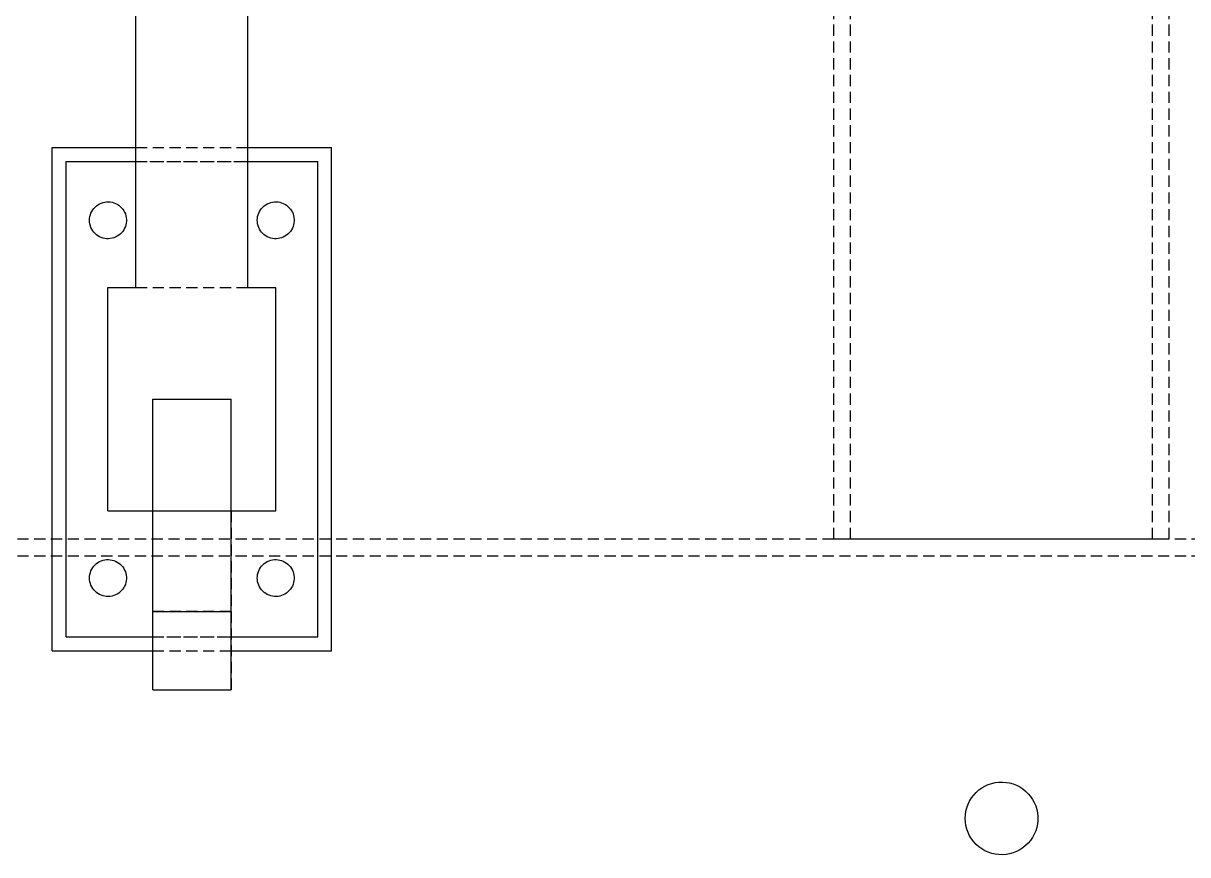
# Model space of a CAD drawing. Header units: metres. Extents: x -200 to 4040, y -1684 to 360.
# Drawn here: x 1445 to 1653.3, y -226.5 to -77.8 of the extents above; entities that cross this region are included whole.
import ezdxf

# ---------------------------------------------------------------- set-up
doc = ezdxf.new("R2010")
doc.units = ezdxf.units.M
doc.linetypes.add('DASHED2', pattern=[3, 2, -1])
doc.layers.add('GIZLI', color=8, linetype='DASHED2')
doc.layers.add('GORUNEN', color=7, linetype='Continuous')

msp = doc.modelspace()

# ---------------------------------------------------------------- linework, layer by layer
at = {"layer": 'GIZLI'}
for points in [[(1590, -170), (1590, 170)], [(1590, -170), (1590, 170)], [(1593, -170), (1593, 170)], [(1593, -170), (1593, 170)], [(1647, -170), (1647, 170)], [(1647, -170), (1647, 170)], [(1650, -170), (1650, 170)], [(1650, -170), (1650, 170)], [(1465.2, -125), (1465.2, 10)], [(1485.2, -125), (1485.2, 10)], [(1450.2, -190), (1450.2, -100)], [(1450.2, -100), (1500.2, -100)], [(1465.2, -100), (1485.2, -100)], [(1500.2, -190), (1500.2, -100)], [(1452.7, -187.5), (1452.7, -102.5)], [(1452.7, -102.5), (1497.7, -102.5)], [(1465.2, -102.5), (1485.2, -102.5)], [(1497.7, -187.5), (1497.7, -102.5)], [(1456.9, -113), (1456.916, -112.672), (1456.965, -112.346), (1457.047, -112.027), (1457.159, -111.718), (1457.302, -111.422), (1457.473, -111.141), (1457.672, -110.879), (1457.896, -110.638), (1458.142, -110.42), (1458.41, -110.228), (1458.695, -110.064), (1458.994, -109.928), (1459.306, -109.823), (1459.627, -109.75), (1459.953, -109.709), (1460.282, -109.701), (1460.61, -109.726), (1460.934, -109.783), (1461.251, -109.872), (1461.557, -109.992), (1461.85, -110.142), (1462.126, -110.321), (1462.384, -110.526), (1462.619, -110.756), (1462.831, -111.008), (1463.016, -111.279), (1463.173, -111.568), (1463.301, -111.871), (1463.398, -112.186), (1463.463, -112.508), (1463.496, -112.836), (1463.496, -113.165), (1463.463, -113.492), (1463.398, -113.814), (1463.301, -114.129), (1463.173, -114.432), (1463.016, -114.721), (1462.831, -114.993), (1462.619, -115.245), (1462.384, -115.474), (1462.126, -115.68), (1461.85, -115.858), (1461.557, -116.008), (1461.251, -116.128), (1460.934, -116.217), (1460.61, -116.275), (1460.282, -116.299), (1459.953, -116.291), (1459.627, -116.25), (1459.306, -116.177), (1458.994, -116.072), (1458.695, -115.937), (1458.41, -115.772), (1458.142, -115.58), (1457.896, -115.362), (1457.672, -115.121), (1457.473, -114.859), (1457.302, -114.578), (1457.159, -114.282), (1457.047, -113.973), (1456.965, -113.654), (1456.916, -113.329), (1456.9, -113)], [(1486.9, -113), (1486.916, -112.672), (1486.965, -112.346), (1487.047, -112.027), (1487.159, -111.718), (1487.302, -111.422), (1487.473, -111.141), (1487.672, -110.879), (1487.896, -110.638), (1488.142, -110.42), (1488.41, -110.228), (1488.695, -110.064), (1488.994, -109.928), (1489.306, -109.823), (1489.627, -109.75), (1489.953, -109.709), (1490.282, -109.701), (1490.61, -109.726), (1490.934, -109.783), (1491.251, -109.872), (1491.557, -109.992), (1491.85, -110.142), (1492.126, -110.321), (1492.384, -110.526), (1492.619, -110.756), (1492.831, -111.008), (1493.016, -111.279), (1493.173, -111.568), (1493.301, -111.871), (1493.398, -112.186), (1493.463, -112.508), (1493.496, -112.836), (1493.496, -113.165), (1493.463, -113.492), (1493.398, -113.814), (1493.301, -114.129), (1493.173, -114.432), (1493.016, -114.721), (1492.831, -114.993), (1492.619, -115.245), (1492.384, -115.474), (1492.126, -115.68), (1491.85, -115.858), (1491.557, -116.008), (1491.251, -116.128), (1490.934, -116.217), (1490.61, -116.275), (1490.282, -116.299), (1489.953, -116.291), (1489.627, -116.25), (1489.306, -116.177), (1488.994, -116.072), (1488.695, -115.937), (1488.41, -115.772), (1488.142, -115.58), (1487.896, -115.362), (1487.672, -115.121), (1487.473, -114.859), (1487.302, -114.578), (1487.159, -114.282), (1487.047, -113.973), (1486.965, -113.654), (1486.916, -113.329), (1486.9, -113)], [(1460.2, -165), (1460.2, -125)], [(1465.2, -125), (1485.2, -125)], [(1465.2, -125), (1485.2, -125)], [(1490.2, -165), (1490.2, -125)], [(1468.2, -145), (1482.2, -145)], [(1468.2, -165), (1468.2, -145)], [(1482.2, -165), (1482.2, -145)], [(1460.2, -165), (1490.2, -165)], [(1468.2, -165), (1482.2, -165)], [(1468.2, -197), (1468.2, -165)], [(1482.2, -165), (1482.2, -197)], [(-80, -170), (3320, -170)], [(-80, -170), (3320, -170)], [(1590, -170), (1650, -170)], [(1590, -170), (1650, -170)], [(1593, -170), (1647, -170)], [(1593, -170), (1647, -170)], [(-80, -173), (3320, -173)], [(-80, -173), (3320, -173)], [(1456.9, -177), (1456.916, -176.672), (1456.965, -176.346), (1457.047, -176.027), (1457.159, -175.718), (1457.302, -175.422), (1457.473, -175.141), (1457.672, -174.879), (1457.896, -174.638), (1458.142, -174.42), (1458.41, -174.228), (1458.695, -174.064), (1458.994, -173.928), (1459.306, -173.823), (1459.627, -173.75), (1459.953, -173.709), (1460.282, -173.701), (1460.61, -173.726), (1460.934, -173.783), (1461.251, -173.872), (1461.557, -173.992), (1461.85, -174.142), (1462.126, -174.321), (1462.384, -174.526), (1462.619, -174.756), (1462.831, -175.008), (1463.016, -175.279), (1463.173, -175.568), (1463.301, -175.871), (1463.398, -176.186), (1463.463, -176.508), (1463.496, -176.836), (1463.496, -177.165), (1463.463, -177.492), (1463.398, -177.814), (1463.301, -178.129), (1463.173, -178.432), (1463.016, -178.721), (1462.831, -178.993), (1462.619, -179.245), (1462.384, -179.474), (1462.126, -179.68), (1461.85, -179.858), (1461.557, -180.008), (1461.251, -180.128), (1460.934, -180.217), (1460.61, -180.275), (1460.282, -180.299), (1459.953, -180.291), (1459.627, -180.25), (1459.306, -180.177), (1458.994, -180.072), (1458.695, -179.937), (1458.41, -179.772), (1458.142, -179.58), (1457.896, -179.362), (1457.672, -179.121), (1457.473, -178.859), (1457.302, -178.578), (1457.159, -178.282), (1457.047, -177.973), (1456.965, -177.654), (1456.916, -177.329), (1456.9, -177)], [(1486.9, -177), (1486.916, -176.672), (1486.965, -176.346), (1487.047, -176.027), (1487.159, -175.718), (1487.302, -175.422), (1487.473, -175.141), (1487.672, -174.879), (1487.896, -174.638), (1488.142, -174.42), (1488.41, -174.228), (1488.695, -174.064), (1488.994, -173.928), (1489.306, -173.823), (1489.627, -173.75), (1489.953, -173.709), (1490.282, -173.701), (1490.61, -173.726), (1490.934, -173.783), (1491.251, -173.872), (1491.557, -173.992), (1491.85, -174.142), (1492.126, -174.321), (1492.384, -174.526), (1492.619, -174.756), (1492.831, -175.008), (1493.016, -175.279), (1493.173, -175.568), (1493.301, -175.871), (1493.398, -176.186), (1493.463, -176.508), (1493.496, -176.836), (1493.496, -177.165), (1493.463, -177.492), (1493.398, -177.814), (1493.301, -178.129), (1493.173, -178.432), (1493.016, -178.721), (1492.831, -178.993), (1492.619, -179.245), (1492.384, -179.474), (1492.126, -179.68), (1491.85, -179.858), (1491.557, -180.008), (1491.251, -180.128), (1490.934, -180.217), (1490.61, -180.275), (1490.282, -180.299), (1489.953, -180.291), (1489.627, -180.25), (1489.306, -180.177), (1488.994, -180.072), (1488.695, -179.937), (1488.41, -179.772), (1488.142, -179.58), (1487.896, -179.362), (1487.672, -179.121), (1487.473, -178.859), (1487.302, -178.578), (1487.159, -178.282), (1487.047, -177.973), (1486.965, -177.654), (1486.916, -177.329), (1486.9, -177)], [(1482.2, -183), (1468.2, -183)], [(1452.7, -187.5), (1497.7, -187.5)], [(1468.2, -187.5), (1482.2, -187.5)], [(1450.2, -190), (1500.2, -190)], [(1468.2, -190), (1482.2, -190)], [(1468.2, -197), (1482.2, -197)], [(1613.5, -220), (1613.532, -219.353), (1613.629, -218.712), (1613.789, -218.084), (1614.01, -217.475), (1614.292, -216.891), (1614.629, -216.338), (1615.021, -215.822), (1615.461, -215.347), (1615.947, -214.918), (1616.473, -214.54), (1617.035, -214.216), (1617.625, -213.949), (1618.24, -213.743), (1618.871, -213.599), (1619.514, -213.518), (1620.162, -213.502), (1620.808, -213.55), (1621.446, -213.663), (1622.07, -213.838), (1622.673, -214.075), (1623.25, -214.371), (1623.794, -214.722), (1624.301, -215.126), (1624.765, -215.579), (1625.181, -216.075), (1625.546, -216.611), (1625.856, -217.18), (1626.108, -217.777), (1626.299, -218.396), (1626.427, -219.031), (1626.492, -219.676), (1626.492, -220.324), (1626.427, -220.969), (1626.299, -221.604), (1626.108, -222.223), (1625.856, -222.82), (1625.546, -223.389), (1625.181, -223.925), (1624.765, -224.421), (1624.301, -224.874), (1623.794, -225.278), (1623.25, -225.629), (1622.673, -225.925), (1622.07, -226.162), (1621.446, -226.337), (1620.808, -226.45), (1620.162, -226.498), (1619.514, -226.482), (1618.871, -226.401), (1618.24, -226.257), (1617.625, -226.051), (1617.035, -225.784), (1616.473, -225.46), (1615.947, -225.082), (1615.461, -224.653), (1615.021, -224.178), (1614.629, -223.662), (1614.292, -223.109), (1614.01, -222.525), (1613.789, -221.916), (1613.629, -221.288), (1613.532, -220.647), (1613.5, -220)]]:
    msp.add_lwpolyline(points, dxfattribs=at)
at = {"layer": 'GORUNEN'}
for points in [[(1465.2, -125), (1465.2, 10)], [(1485.2, -125), (1485.2, 10)], [(1450.2, -190), (1450.2, -100)], [(1450.2, -100), (1465.2, -100)], [(1485.2, -100), (1500.2, -100)], [(1500.2, -190), (1500.2, -100)], [(1452.7, -187.5), (1452.7, -102.5)], [(1452.7, -102.5), (1465.2, -102.5)], [(1485.2, -102.5), (1497.7, -102.5)], [(1497.7, -187.5), (1497.7, -102.5)], [(1456.9, -113), (1456.916, -112.672), (1456.965, -112.346), (1457.047, -112.027), (1457.159, -111.718), (1457.302, -111.422), (1457.473, -111.141), (1457.672, -110.879), (1457.896, -110.638), (1458.142, -110.42), (1458.41, -110.228), (1458.695, -110.064), (1458.994, -109.928), (1459.306, -109.823), (1459.627, -109.75), (1459.953, -109.709), (1460.282, -109.701), (1460.61, -109.726), (1460.934, -109.783), (1461.251, -109.872), (1461.557, -109.992), (1461.85, -110.142), (1462.126, -110.321), (1462.384, -110.526), (1462.619, -110.756), (1462.831, -111.008), (1463.016, -111.279), (1463.173, -111.568), (1463.301, -111.871), (1463.398, -112.186), (1463.463, -112.508), (1463.496, -112.836), (1463.496, -113.165), (1463.463, -113.492), (1463.398, -113.814), (1463.301, -114.129), (1463.173, -114.432), (1463.016, -114.721), (1462.831, -114.993), (1462.619, -115.245), (1462.384, -115.474), (1462.126, -115.68), (1461.85, -115.858), (1461.557, -116.008), (1461.251, -116.128), (1460.934, -116.217), (1460.61, -116.275), (1460.282, -116.299), (1459.953, -116.291), (1459.627, -116.25), (1459.306, -116.177), (1458.994, -116.072), (1458.695, -115.937), (1458.41, -115.772), (1458.142, -115.58), (1457.896, -115.362), (1457.672, -115.121), (1457.473, -114.859), (1457.302, -114.578), (1457.159, -114.282), (1457.047, -113.973), (1456.965, -113.654), (1456.916, -113.329), (1456.9, -113)], [(1486.9, -113), (1486.916, -112.672), (1486.965, -112.346), (1487.047, -112.027), (1487.159, -111.718), (1487.302, -111.422), (1487.473, -111.141), (1487.672, -110.879), (1487.896, -110.638), (1488.142, -110.42), (1488.41, -110.228), (1488.695, -110.064), (1488.994, -109.928), (1489.306, -109.823), (1489.627, -109.75), (1489.953, -109.709), (1490.282, -109.701), (1490.61, -109.726), (1490.934, -109.783), (1491.251, -109.872), (1491.557, -109.992), (1491.85, -110.142), (1492.126, -110.321), (1492.384, -110.526), (1492.619, -110.756), (1492.831, -111.008), (1493.016, -111.279), (1493.173, -111.568), (1493.301, -111.871), (1493.398, -112.186), (1493.463, -112.508), (1493.496, -112.836), (1493.496, -113.165), (1493.463, -113.492), (1493.398, -113.814), (1493.301, -114.129), (1493.173, -114.432), (1493.016, -114.721), (1492.831, -114.993), (1492.619, -115.245), (1492.384, -115.474), (1492.126, -115.68), (1491.85, -115.858), (1491.557, -116.008), (1491.251, -116.128), (1490.934, -116.217), (1490.61, -116.275), (1490.282, -116.299), (1489.953, -116.291), (1489.627, -116.25), (1489.306, -116.177), (1488.994, -116.072), (1488.695, -115.937), (1488.41, -115.772), (1488.142, -115.58), (1487.896, -115.362), (1487.672, -115.121), (1487.473, -114.859), (1487.302, -114.578), (1487.159, -114.282), (1487.047, -113.973), (1486.965, -113.654), (1486.916, -113.329), (1486.9, -113)], [(1460.2, -125), (1465.2, -125)], [(1460.2, -125), (1465.2, -125)], [(1460.2, -165), (1460.2, -125)], [(1485.2, -125), (1490.2, -125)], [(1485.2, -125), (1490.2, -125)], [(1490.2, -165), (1490.2, -125)], [(1468.2, -145), (1482.2, -145)], [(1468.2, -183), (1468.2, -145)], [(1482.2, -183), (1482.2, -145)], [(1460.2, -165), (1468.2, -165)], [(1482.2, -165), (1490.2, -165)], [(1456.9, -177), (1456.916, -176.672), (1456.965, -176.346), (1457.047, -176.027), (1457.159, -175.718), (1457.302, -175.422), (1457.473, -175.141), (1457.672, -174.879), (1457.896, -174.638), (1458.142, -174.42), (1458.41, -174.228), (1458.695, -174.064), (1458.994, -173.928), (1459.306, -173.823), (1459.627, -173.75), (1459.953, -173.709), (1460.282, -173.701), (1460.61, -173.726), (1460.934, -173.783), (1461.251, -173.872), (1461.557, -173.992), (1461.85, -174.142), (1462.126, -174.321), (1462.384, -174.526), (1462.619, -174.756), (1462.831, -175.008), (1463.016, -175.279), (1463.173, -175.568), (1463.301, -175.871), (1463.398, -176.186), (1463.463, -176.508), (1463.496, -176.836), (1463.496, -177.165), (1463.463, -177.492), (1463.398, -177.814), (1463.301, -178.129), (1463.173, -178.432), (1463.016, -178.721), (1462.831, -178.993), (1462.619, -179.245), (1462.384, -179.474), (1462.126, -179.68), (1461.85, -179.858), (1461.557, -180.008), (1461.251, -180.128), (1460.934, -180.217), (1460.61, -180.275), (1460.282, -180.299), (1459.953, -180.291), (1459.627, -180.25), (1459.306, -180.177), (1458.994, -180.072), (1458.695, -179.937), (1458.41, -179.772), (1458.142, -179.58), (1457.896, -179.362), (1457.672, -179.121), (1457.473, -178.859), (1457.302, -178.578), (1457.159, -178.282), (1457.047, -177.973), (1456.965, -177.654), (1456.916, -177.329), (1456.9, -177)], [(1486.9, -177), (1486.916, -176.672), (1486.965, -176.346), (1487.047, -176.027), (1487.159, -175.718), (1487.302, -175.422), (1487.473, -175.141), (1487.672, -174.879), (1487.896, -174.638), (1488.142, -174.42), (1488.41, -174.228), (1488.695, -174.064), (1488.994, -173.928), (1489.306, -173.823), (1489.627, -173.75), (1489.953, -173.709), (1490.282, -173.701), (1490.61, -173.726), (1490.934, -173.783), (1491.251, -173.872), (1491.557, -173.992), (1491.85, -174.142), (1492.126, -174.321), (1492.384, -174.526), (1492.619, -174.756), (1492.831, -175.008), (1493.016, -175.279), (1493.173, -175.568), (1493.301, -175.871), (1493.398, -176.186), (1493.463, -176.508), (1493.496, -176.836), (1493.496, -177.165), (1493.463, -177.492), (1493.398, -177.814), (1493.301, -178.129), (1493.173, -178.432), (1493.016, -178.721), (1492.831, -178.993), (1492.619, -179.245), (1492.384, -179.474), (1492.126, -179.68), (1491.85, -179.858), (1491.557, -180.008), (1491.251, -180.128), (1490.934, -180.217), (1490.61, -180.275), (1490.282, -180.299), (1489.953, -180.291), (1489.627, -180.25), (1489.306, -180.177), (1488.994, -180.072), (1488.695, -179.937), (1488.41, -179.772), (1488.142, -179.58), (1487.896, -179.362), (1487.672, -179.121), (1487.473, -178.859), (1487.302, -178.578), (1487.159, -178.282), (1487.047, -177.973), (1486.965, -177.654), (1486.916, -177.329), (1486.9, -177)], [(1468.2, -197), (1468.2, -183)], [(1468.2, -183), (1482.2, -183)], [(1482.2, -197), (1482.2, -183)], [(1452.7, -187.5), (1468.2, -187.5)], [(1482.2, -187.5), (1497.7, -187.5)], [(1450.2, -190), (1468.2, -190)], [(1482.2, -190), (1500.2, -190)], [(1468.2, -197), (1482.2, -197)], [(1613.5, -220), (1613.532, -219.353), (1613.629, -218.712), (1613.789, -218.084), (1614.01, -217.475), (1614.292, -216.891), (1614.629, -216.338), (1615.021, -215.822), (1615.461, -215.347), (1615.947, -214.918), (1616.473, -214.54), (1617.035, -214.216), (1617.625, -213.949), (1618.24, -213.743), (1618.871, -213.599), (1619.514, -213.518), (1620.162, -213.502), (1620.808, -213.55), (1621.446, -213.663), (1622.07, -213.838), (1622.673, -214.075), (1623.25, -214.371), (1623.794, -214.722), (1624.301, -215.126), (1624.765, -215.579), (1625.181, -216.075), (1625.546, -216.611), (1625.856, -217.18), (1626.108, -217.777), (1626.299, -218.396), (1626.427, -219.031), (1626.492, -219.676), (1626.492, -220.324), (1626.427, -220.969), (1626.299, -221.604), (1626.108, -222.223), (1625.856, -222.82), (1625.546, -223.389), (1625.181, -223.925), (1624.765, -224.421), (1624.301, -224.874), (1623.794, -225.278), (1623.25, -225.629), (1622.673, -225.925), (1622.07, -226.162), (1621.446, -226.337), (1620.808, -226.45), (1620.162, -226.498), (1619.514, -226.482), (1618.871, -226.401), (1618.24, -226.257), (1617.625, -226.051), (1617.035, -225.784), (1616.473, -225.46), (1615.947, -225.082), (1615.461, -224.653), (1615.021, -224.178), (1614.629, -223.662), (1614.292, -223.109), (1614.01, -222.525), (1613.789, -221.916), (1613.629, -221.288), (1613.532, -220.647), (1613.5, -220)]]:
    msp.add_lwpolyline(points, dxfattribs=at)

doc.saveas('drawing.dxf')
